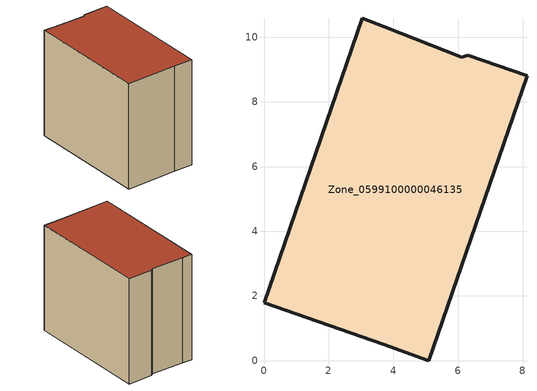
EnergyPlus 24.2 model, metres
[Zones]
Zone_0599100000046135
 floor ground (C_G): 6.31,9.44 8.13,8.81 5.09,0 3.69,0.51 0,1.79 3.04,10.58 3.72,10.32 6.11,9.38 z0
 wall outside (C_F): 3.69,0.51 5.09,0 8.13,8.81 6.31,9.44 6.11,9.38 3.72,10.32 3.04,10.58 0,1.79 3.69,0.51 z0:8.26
 roof outside (C_R): 8.13,8.81 6.31,9.44 6.11,9.38 3.72,10.32 3.04,10.58 0,1.79 3.69,0.51 5.09,0 z8.26
[BUILDING]
Pand.0599100000046135: North Axis=0; Terrain=City; Loads Convergence Tolerance Value=0.04; Temperature Convergence Tolerance Value=0.4; Solar Distribution=FullExterior; Maximum Number of Warmup Days=25; Minimum Number of Warmup Days=1
[Site:Location]
Rotterdam.The.Hague.AP_ZH_NLD Design_Conditions: Latitude=51.96; Longitude=4.45; Time Zone=1; Elevation=-4.5
[SITE:GROUNDTEMPERATURE:BUILDINGSURFACE]
18, 18, 18, 18, 18, 18, 18, 18, 18, 18, 18, 18
[MATERIAL] Thermal Absorptance=0.9; Solar Absorptance=0.7; Visible Absorptance=0.7
Name | Roughness | Thickness | Conductivity | Density | Specific Heat
G.TI.1992-2005 | MediumSmooth | 0.15 | 0.06 | 540 | 1210
F.TI.1992-2005 | Rough | 0.3 | 0.12 | 1920 | 840
R.TI.1992-2005 | MediumRough | 0.2 | 0.08 | 1500 | 1000
[CONSTRUCTION]
C_G: G.TI.1992-2005
C_F: F.TI.1992-2005
C_R: R.TI.1992-2005
[ZONE]
Zone_0599100000046135: Type=1; Multiplier=1; Ceiling Height=Autocalculate; Volume=Autocalculate; Floor Area=autocalculate; Part of Total Floor Area=Yes
[ZONEINFILTRATION:DESIGNFLOWRATE]
Infil_Zone_0599100000046135: Zone or ZoneList or Space or SpaceList=Zone_0599100000046135; Schedule=AlwaysOn; Design Flow Rate Calculation Method=Flow/Area; Flow Rate per Floor Area=0.0015; Constant Term Coefficient=1; Temperature Term Coefficient=0; Velocity Term Coefficient=0; Velocity Squared Term Coefficient=0
[HVACTEMPLATE:ZONE:IDEALLOADSAIRSYSTEM]
Zone_0599100000046135: Maximum Heating Supply Air Temperature=50; Minimum Cooling Supply Air Temperature=13; Maximum Heating Supply Air Humidity Ratio=0.0156; Minimum Cooling Supply Air Humidity Ratio=0.0077; Heating Limit=NoLimit; Cooling Limit=NoLimit; Dehumidification Control Type=ConstantSensibleHeatRatio; Cooling Sensible Heat Ratio=0.7; Dehumidification Setpoint=60; Humidification Control Type=None; Humidification Setpoint=30; Outdoor Air Method=None; Outdoor Air Flow Rate per Person=0.00944; Outdoor Air Flow Rate per Zone Floor Area=0; Outdoor Air Flow Rate per Zone=0; Demand Controlled Ventilation Type=None; Outdoor Air Economizer Type=NoEconomizer; Heat Recovery Type=None; Sensible Heat Recovery Effectiveness=0.7; Latent Heat Recovery Effectiveness=0.65
[ZONECONTROL:THERMOSTAT]
ThermostatControl_Zone_0599100000046135: Zone or ZoneList=Zone_0599100000046135; Control Type Schedule=DualSetpointControlType; Control 1=Thermostat_Zone_0599100000046135; Temperature Difference Between Cutout And Setpoint=0
[THERMOSTATSETPOINT:DUALSETPOINT]
Thermostat_Zone_0599100000046135: Heating Setpoint Temperature Schedule=HeatingSetpoint_Zone_0599100000046135; Cooling Setpoint Temperature Schedule=CoolingSetpoint_Zone_0599100000046135
[SCHEDULE:COMPACT]
HeatingSetpoint_Zone_0599100000046135: Through: 12/31, For: AllDays, Until: 24:00, 21
CoolingSetpoint_Zone_0599100000046135: Through: 12/31, For: AllDays, Until: 24:00, 24
DualSetpointControlType: Through: 12/31, For: AllDays, Until: 24:00, 4
AlwaysOn: Through: 12/31, For: AllDays, Until: 24:00, 1
